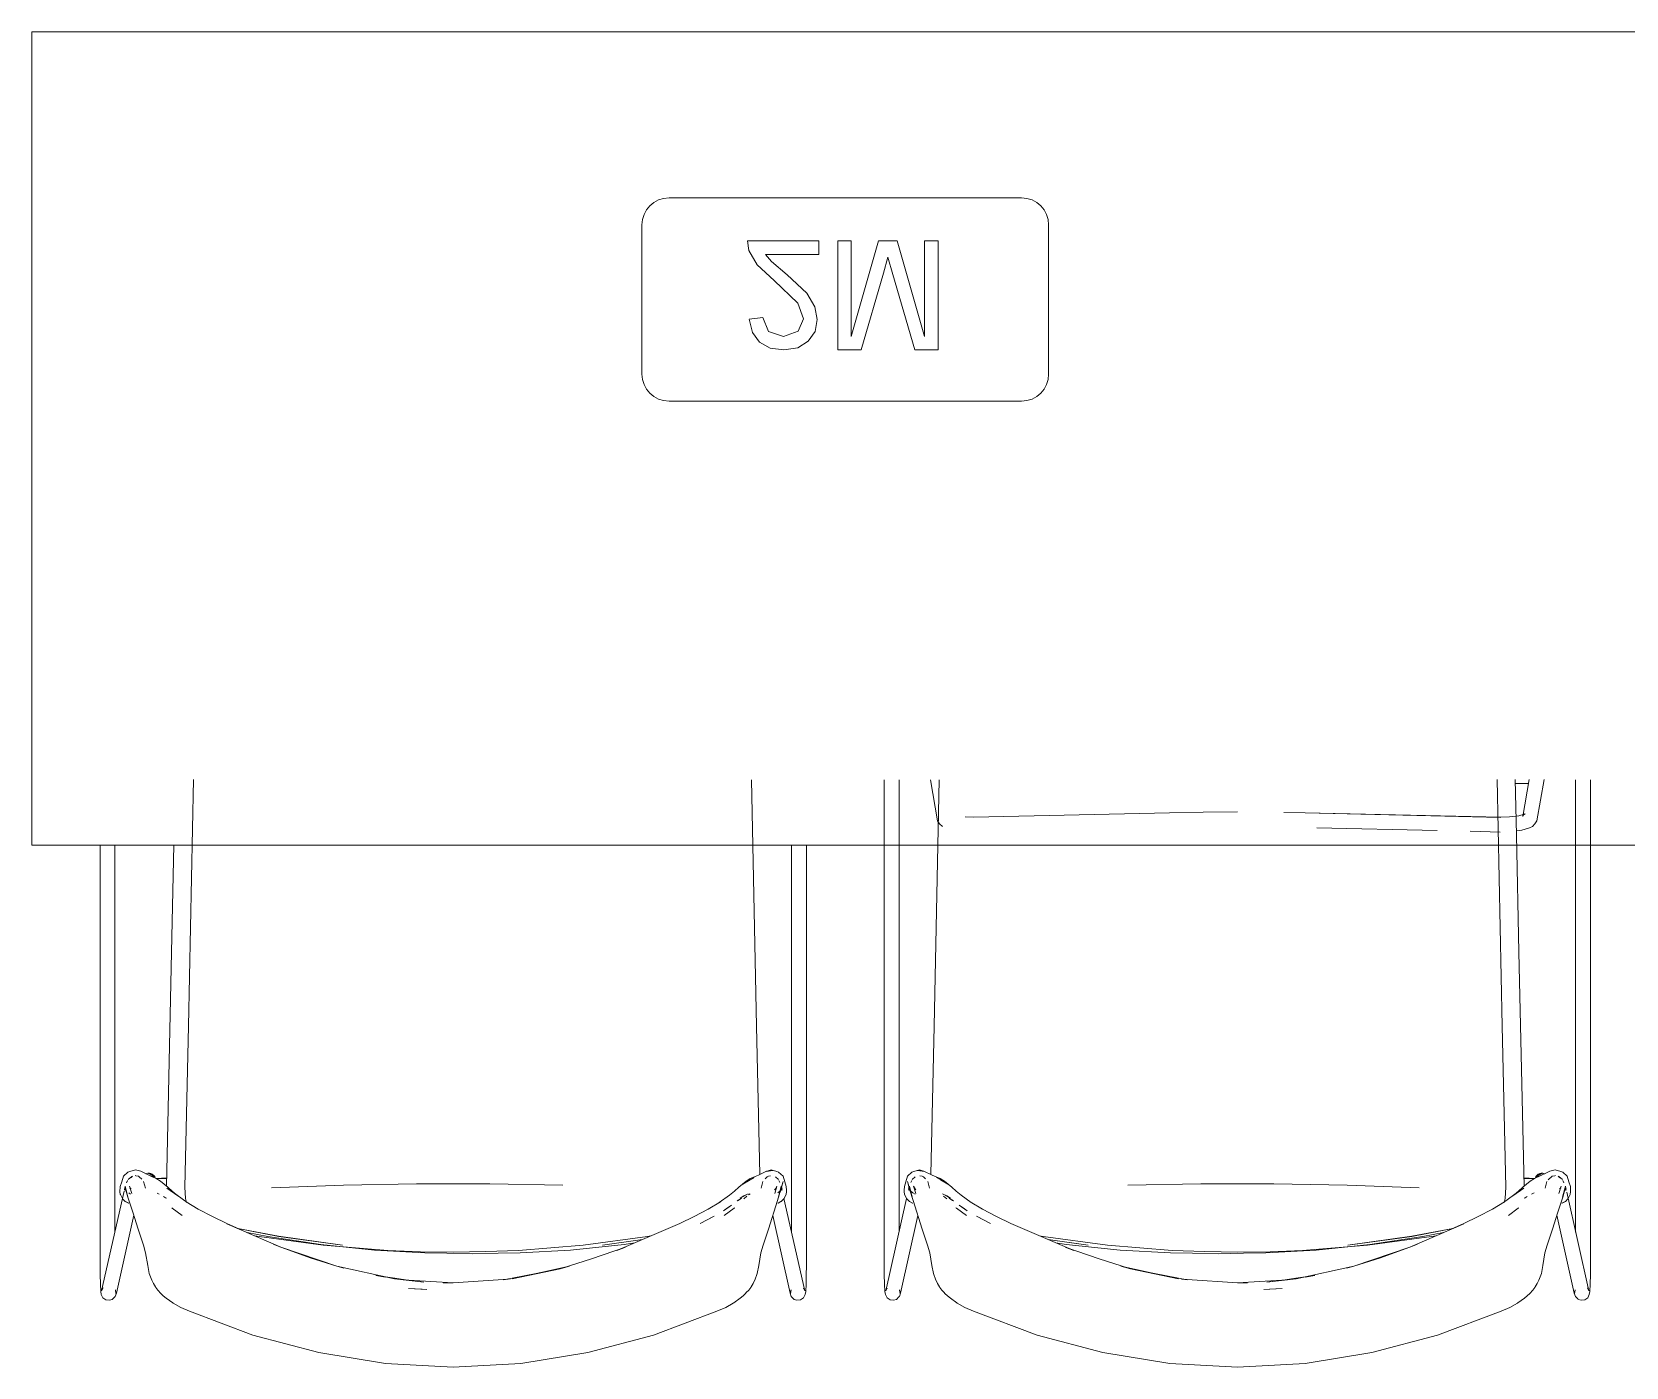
# Model space of a CAD drawing. Header units: millimetres. Extents: x 155927 to 326028, y -36033 to 97293.
# Drawn here: x 210802 to 211978, y 18546 to 19531 of the extents above; entities that cross this region are included whole.
import ezdxf

# ---------------------------------------------------------------- set-up
doc = ezdxf.new("R2010")
doc.units = ezdxf.units.MM
doc.header["$MEASUREMENT"] = 0
doc.layers.add('G-IMPT', color=8, linetype='CONTINUOUS', lineweight=9)
doc.layers.add('I-FURN', color=8, linetype='CONTINUOUS', lineweight=9)

msp = doc.modelspace()

# ---------------------------------------------------------------- linework, layer by layer
at = {"layer": 'G-IMPT'}
for p, q in [((210921.3, 18979.6), (210917.6, 18797.6)), ((211336.5, 18797.6), (211332.9, 18979.4)), ((211430.8, 18979.4), (211430.8, 18620.7)), ((211441.7, 18646.4), (211441.7, 18979.4)), ((211464.9, 18979.4), (211470.1, 18949.1)), ((211467.5, 18797.6), (211471.2, 18979.4)), ((211882.8, 18979.6), (211886.4, 18797.6)), ((211896.2, 18979.6), (211897.1, 18938.8)), ((211901.8, 18952.3), (211906.5, 18979.6)), ((211912.2, 18949.1), (211917.6, 18979.6)), ((211940.7, 18979.3), (211940.7, 18645.8)), ((211951.6, 18979.3), (211951.6, 18620.7)), ((211906, 18976.7), (211895.9, 18976.7)), ((211496.9, 18951.8), (211641.2, 18955.1)), ((211641.2, 18955.1), (211666.1, 18955.5)), ((211666.1, 18955.5), (211691.2, 18955.7)), ((211741.2, 18955.1), (211725.4, 18955.4)), ((211885.5, 18951.8), (211741.3, 18955)), ((211885.2, 18951.7), (211741.3, 18955)), ((211471.6, 18947), (211470.1, 18949.1)), ((211473.6, 18945), (211471.6, 18947)), ((211496.9, 18951.8), (211490.5, 18952)), ((211838.6, 18942), (211749.7, 18944)), ((211885.5, 18951.8), (211891.9, 18952)), ((211891.9, 18952), (211898.8, 18952.9)), ((211898.8, 18952.9), (211903.4, 18954.4)), ((211901.1, 18942.2), (211906.7, 18944)), ((211903.4, 18954.4), (211901.4, 18953)), ((211902.7, 18954.3), (211901.4, 18953)), ((211901.8, 18952.3), (211902.7, 18954.3)), ((211906.7, 18944), (211908.8, 18945)), ((211910.7, 18947), (211908.8, 18945)), ((211912.2, 18949.1), (211910.7, 18947)), ((210852.5, 18931.2), (210852.5, 18620.7)), ((210863.3, 18931.2), (210863.3, 18645.8)), ((210906.8, 18931.2), (210905.1, 18852.2)), ((211362.4, 18645.8), (211362.4, 18931.2)), ((211373.3, 18931.2), (211373.3, 18620.7)), ((211885.1, 18940.9), (211863, 18941.5)), ((211897, 18941.7), (211901.1, 18942.2)), ((211897.1, 18938.8), (211898.9, 18852.2)), ((210901.3, 18679.3), (210905.1, 18852.2)), ((211902.8, 18679.3), (211898.9, 18852.2)), ((210915, 18678.8), (210917.6, 18797.6)), ((211339, 18688.2), (211336.5, 18797.6)), ((211465, 18688.2), (211467.5, 18797.6)), ((211889.1, 18678.8), (211886.4, 18797.6)), ((210869.6, 18686.9), (210868.3, 18682.7)), ((210869.6, 18686.9), (210872.9, 18690)), ((210872.9, 18690), (210874.2, 18690.5)), ((210875.7, 18686.7), (210873, 18684.5)), ((210874.2, 18690.5), (210878.4, 18691.7)), ((210874.6, 18685.7), (210876.2, 18686.9)), ((210874.6, 18685.7), (210875.2, 18686.1)), ((210876.2, 18686.9), (210875.2, 18686.1)), ((210878.2, 18687.4), (210878.8, 18687.3)), ((210882.5, 18690.8), (210878.4, 18691.7)), ((210880.7, 18686.9), (210878.8, 18687.3)), ((210881.3, 18686.6), (210880.7, 18686.9)), ((210881.3, 18686.6), (210883.1, 18684.9)), ((210882.5, 18690.8), (210890.9, 18686.4)), ((210893.8, 18685.2), (210888.9, 18687.4)), ((210888.9, 18687.4), (210890.9, 18686.4)), ((210901.5, 18685.7), (210893.4, 18685.4)), ((210893.8, 18685.2), (210896.9, 18683.3)), ((210894.1, 18685), (210900.4, 18685.3)), ((210894.1, 18685), (210901.5, 18685.3)), ((211326.5, 18681.2), (211334.8, 18686)), ((211331.9, 18685.2), (211328.9, 18683.3)), ((211330.1, 18683.5), (211334.8, 18686)), ((211331.9, 18685.2), (211338, 18687.7)), ((211344, 18690.7), (211338, 18687.7)), ((211344.4, 18686.6), (211342.8, 18685.1)), ((211347.3, 18691.7), (211343.6, 18690.4)), ((211348.7, 18691.2), (211343.6, 18690.4)), ((211348.7, 18691.2), (211344, 18690.7)), ((211344.4, 18686.6), (211345.4, 18687.1)), ((211346.9, 18687.3), (211345.4, 18687.1)), ((211347.3, 18691.7), (211351.5, 18690.5)), ((211350.5, 18686.5), (211352.8, 18684.5)), ((211351.5, 18690.5), (211352.8, 18690)), ((211352.8, 18690), (211356.1, 18686.9)), ((211357.4, 18682.7), (211356.1, 18686.9)), ((211446.6, 18682.7), (211448, 18686.9)), ((211451.2, 18690), (211448, 18686.9)), ((211452.5, 18690.5), (211451.2, 18690)), ((211453.6, 18686.5), (211451.3, 18684.5)), ((211456.8, 18691.7), (211452.5, 18690.5)), ((211455.4, 18691.2), (211460.4, 18690.4)), ((211455.4, 18691.2), (211460, 18690.7)), ((211456.8, 18691.7), (211460.4, 18690.4)), ((211457.1, 18687.3), (211458.7, 18687.1)), ((211459.6, 18686.6), (211458.7, 18687.1)), ((211459.6, 18686.6), (211461.3, 18685.1)), ((211460, 18690.7), (211466, 18687.7)), ((211472.1, 18685.2), (211466, 18687.7)), ((211473.9, 18683.5), (211469.3, 18686)), ((211471.9, 18684.5), (211469.3, 18686)), ((211472.1, 18685.2), (211475.2, 18683.3)), ((211902.6, 18685.7), (211910.7, 18685.4)), ((211909.9, 18685), (211902.6, 18685.3)), ((211909.9, 18685), (211903.7, 18685.3)), ((211910.3, 18685.2), (211907.2, 18683.3)), ((211910.3, 18685.2), (211915.1, 18687.4)), ((211921.6, 18690.8), (211913.1, 18686.4)), ((211915.1, 18687.4), (211913.1, 18686.4)), ((211920.5, 18684.3), (211920.9, 18684.9)), ((211922.8, 18686.6), (211920.9, 18684.9)), ((211921.6, 18690.8), (211925.6, 18691.7)), ((211922.8, 18686.6), (211923.3, 18686.9)), ((211923.3, 18686.9), (211925.3, 18687.3)), ((211925.9, 18687.4), (211925.3, 18687.3)), ((211929.8, 18690.5), (211925.6, 18691.7)), ((211929.4, 18685.7), (211927.8, 18686.9)), ((211927.8, 18686.9), (211928.9, 18686.1)), ((211928.4, 18686.7), (211931, 18684.5)), ((211929.4, 18685.7), (211928.9, 18686.1)), ((211931.2, 18690), (211929.8, 18690.5)), ((211934.4, 18686.9), (211931.2, 18690)), ((211934.4, 18686.9), (211935.8, 18682.7)), ((210870.1, 18675.9), (210853.5, 18602.3)), ((210867.3, 18679.4), (210867, 18675.4)), ((210867.3, 18673.7), (210867, 18675.4)), ((210867.3, 18679.4), (210868.3, 18682.7)), ((210867.3, 18673.7), (210867.4, 18673.4)), ((210867.4, 18673.4), (210868.8, 18670.5)), ((210870.7, 18678.7), (210870.3, 18676.7)), ((210871.8, 18675.1), (210870.3, 18678.3)), ((210871.6, 18676.2), (210870.3, 18678.3)), ((210872.7, 18672.2), (210870.9, 18679.7)), ((210870.9, 18679.7), (210872.9, 18671.6)), ((210871.8, 18675.1), (210871.1, 18677.4)), ((210871.1, 18677.4), (210872.9, 18671.6)), ((210871.6, 18676.2), (210872, 18675.9)), ((210871.9, 18682.2), (210872.7, 18683.9)), ((210872.3, 18682.7), (210872.7, 18683.9)), ((210874.9, 18673.8), (210873.5, 18674.6)), ((210874.1, 18679.7), (210875.1, 18677.6)), ((210874.1, 18679.7), (210875.7, 18674.1)), ((210875.4, 18677.3), (210874.3, 18678.4)), ((210874.3, 18678.4), (210875.1, 18677.6)), ((210875.4, 18677.3), (210874.6, 18677.9)), ((210884.5, 18683), (210885.8, 18678.2)), ((210895.9, 18673.8), (210894.5, 18674.4)), ((210896.9, 18683.3), (210902.3, 18679)), ((210901.5, 18678.1), (210909.2, 18673)), ((210901.5, 18678.1), (210909.7, 18672.5)), ((210905.5, 18676), (210902.3, 18679)), ((210905.5, 18676), (210909.7, 18672.5)), ((210909.2, 18673), (210916.6, 18667.6)), ((210915.4, 18670.4), (210915, 18678.8)), ((210978.7, 18678.3), (211031.9, 18680.4)), ((211085.8, 18681.4), (211031.9, 18680.4)), ((211085.8, 18681.4), (211139.9, 18681.4)), ((211193.8, 18680.4), (211139.9, 18681.4)), ((211316.5, 18673), (211309.1, 18667.6)), ((211316.5, 18673), (211320.2, 18676)), ((211323.4, 18679), (211320.2, 18676)), ((211328.9, 18683.3), (211323.4, 18679)), ((211330.1, 18683.5), (211326.5, 18681.2)), ((211330.4, 18674), (211326.6, 18672.1)), ((211327.2, 18672.4), (211330.4, 18674)), ((211330.7, 18673.2), (211331.9, 18673.9)), ((211341.2, 18683.1), (211339.9, 18678.2)), ((211351.4, 18678.4), (211349.9, 18676.9)), ((211349.9, 18676.9), (211351, 18677.8)), ((211351.6, 18679.6), (211350.1, 18674.1)), ((211351.6, 18679.6), (211350.4, 18677.2)), ((211351.4, 18678.4), (211350.4, 18677.2)), ((211354.6, 18677.4), (211352.1, 18669.1)), ((211354.1, 18676.2), (211352.3, 18674.6)), ((211354.8, 18679.7), (211352.7, 18671.6)), ((211352.7, 18671.6), (211353.1, 18672.8)), ((211353.5, 18682.7), (211353, 18683.9)), ((211353, 18683.9), (211353.8, 18682.3)), ((211354.8, 18679.7), (211353.1, 18672.8)), ((211356.2, 18683), (211353.9, 18675.1)), ((211355.4, 18678.3), (211353.9, 18675.1)), ((211355.4, 18678.3), (211354.1, 18676.2)), ((211356.2, 18683), (211354.6, 18677.4)), ((211355.4, 18676.7), (211355, 18678.6)), ((211358.4, 18673.7), (211356.7, 18670.3)), ((211356.7, 18670.3), (211358.3, 18673.4)), ((211358.4, 18673.7), (211356.9, 18670.5)), ((211357.4, 18682.7), (211358.4, 18679.4)), ((211358.4, 18673.7), (211358.3, 18673.4)), ((211358.4, 18679.4), (211358.6, 18676.7)), ((211358.4, 18673.7), (211358.7, 18675.4)), ((211358.6, 18676.7), (211358.7, 18675.4)), ((211445.5, 18676.7), (211445.4, 18675.4)), ((211445.7, 18673.7), (211445.4, 18675.4)), ((211445.6, 18679.4), (211445.5, 18676.7)), ((211446.6, 18682.7), (211445.6, 18679.4)), ((211445.7, 18673.7), (211447.4, 18670.3)), ((211445.7, 18673.7), (211445.7, 18673.4)), ((211445.7, 18673.7), (211447.2, 18670.5)), ((211447.4, 18670.3), (211445.7, 18673.4)), ((211447.8, 18683), (211449.4, 18677.4)), ((211447.8, 18683), (211450.2, 18675.1)), ((211448.6, 18676.7), (211449.1, 18678.6)), ((211448.7, 18678.3), (211450, 18676.2)), ((211448.7, 18678.3), (211450.2, 18675.1)), ((211449.3, 18679.7), (211451.3, 18671.6)), ((211449.3, 18679.7), (211451, 18672.8)), ((211449.4, 18677.4), (211452, 18669.1)), ((211450, 18676.2), (211451.8, 18674.6)), ((211451, 18683.9), (211450.3, 18682.3)), ((211450.6, 18682.7), (211451, 18683.9)), ((211451.3, 18671.6), (211451, 18672.8)), ((211453.6, 18673.6), (211451.8, 18674.6)), ((211452.4, 18679.6), (211453.7, 18677.2)), ((211452.4, 18679.6), (211454, 18674.1)), ((211452.7, 18678.4), (211453.7, 18677.2)), ((211452.7, 18678.4), (211454.1, 18676.9)), ((211454.1, 18676.9), (211453, 18677.8)), ((211462.8, 18683.1), (211464.2, 18678.2)), ((211477.6, 18681.2), (211472.2, 18684.3)), ((211476.8, 18672.4), (211473.7, 18674)), ((211473.7, 18674), (211477.4, 18672.1)), ((211473.9, 18683.5), (211477.6, 18681.2)), ((211475.2, 18683.3), (211480.6, 18679)), ((211480.6, 18679), (211483.8, 18676)), ((211487.6, 18673), (211483.8, 18676)), ((211487.6, 18673), (211494.9, 18667.6)), ((211610.3, 18680.4), (211664.2, 18681.4)), ((211718.2, 18681.4), (211664.2, 18681.4)), ((211718.2, 18681.4), (211772.1, 18680.4)), ((211825.4, 18678.3), (211772.1, 18680.4)), ((211894.8, 18673), (211887.5, 18667.6)), ((211888.7, 18670.4), (211889.1, 18678.8)), ((211902.6, 18678.1), (211894.3, 18672.5)), ((211898.6, 18676), (211894.3, 18672.5)), ((211902.6, 18678.1), (211894.8, 18673)), ((211898.6, 18676), (211901.8, 18679)), ((211907.2, 18683.3), (211901.8, 18679)), ((211908.1, 18673.8), (211910.1, 18674.6)), ((211919.5, 18683), (211918.2, 18678.2)), ((211930, 18679.7), (211928.4, 18674.1)), ((211928.7, 18677.3), (211929.7, 18678.4)), ((211928.7, 18677.3), (211929.4, 18677.9)), ((211930, 18679.7), (211929, 18677.6)), ((211929.7, 18678.4), (211929, 18677.6)), ((211933.1, 18679.7), (211931.1, 18671.6)), ((211933, 18677.4), (211931.1, 18671.6)), ((211931.8, 18682.7), (211931.3, 18683.9)), ((211932.1, 18682.2), (211931.3, 18683.9)), ((211931.4, 18672.2), (211933.1, 18679.7)), ((211932.2, 18675.1), (211933.7, 18678.3)), ((211932.2, 18675.1), (211933, 18677.4)), ((211932.4, 18676.2), (211933.7, 18678.3)), ((211933.3, 18678.7), (211933.8, 18676.7)), ((211934.1, 18675.3), (211950.5, 18602.3)), ((211936.6, 18673.4), (211935.2, 18670.5)), ((211936.8, 18679.4), (211935.8, 18682.7)), ((211936.7, 18673.7), (211936.6, 18673.4)), ((211936.7, 18673.7), (211937, 18675.4)), ((211936.8, 18679.4), (211937, 18675.4)), ((210869, 18670.3), (210868.8, 18670.5)), ((210869, 18670.3), (210870.9, 18668.4)), ((210873.4, 18667.2), (210870.9, 18668.4)), ((210871.1, 18668.3), (210870.9, 18668.4)), ((210873.5, 18667.2), (210870.9, 18668.4)), ((210871.1, 18668.3), (210873.5, 18667.2)), ((210872.7, 18672.2), (210876.5, 18660.5)), ((210873.4, 18667.2), (210873.5, 18667.2)), ((210899.1, 18672.1), (210900.7, 18671)), ((210901.3, 18670.7), (210900.7, 18671)), ((210905.2, 18663.7), (210905.6, 18663.3)), ((210905.6, 18663.3), (210913, 18658)), ((210916.1, 18667.5), (210915.4, 18670.4)), ((210924.8, 18662.7), (210915.8, 18668.1)), ((210916.6, 18667.6), (210915.8, 18668.1)), ((210935.2, 18657.2), (210924.8, 18662.7)), ((211290.5, 18657.2), (211300.9, 18662.7)), ((211309.9, 18668.1), (211300.9, 18662.7)), ((211309.9, 18668.1), (211309.1, 18667.6)), ((211318.1, 18665.5), (211312.1, 18661.5)), ((211312.1, 18661.5), (211314.1, 18662.8)), ((211312.8, 18658), (211320.1, 18663.3)), ((211318.1, 18665.5), (211314.1, 18662.8)), ((211320.6, 18663.7), (211320.1, 18663.3)), ((211325.4, 18670.8), (211322.3, 18668.7)), ((211322.9, 18669.1), (211322.3, 18668.7)), ((211322.9, 18669.1), (211325.4, 18670.8)), ((211327.2, 18672.4), (211324.5, 18670.7)), ((211325, 18671), (211324.5, 18670.7)), ((211327.2, 18672.4), (211325, 18671)), ((211327.2, 18672.4), (211326.6, 18672.1)), ((211329.5, 18672.3), (211327.1, 18670.2)), ((211345.3, 18648), (211352.1, 18669.1)), ((211352.4, 18667.2), (211352.3, 18667.2)), ((211352.4, 18667.2), (211354.6, 18668.3)), ((211354.6, 18668.3), (211354.8, 18668.4)), ((211356.9, 18670.5), (211354.8, 18668.4)), ((211355.1, 18668.7), (211356.9, 18670.5)), ((211355.1, 18668.7), (211356.7, 18670.3)), ((211356.7, 18670.3), (211356.9, 18670.5)), ((211372.2, 18602.3), (211356.8, 18670.5)), ((211431.9, 18602.3), (211447.2, 18670.5)), ((211449, 18668.7), (211447.2, 18670.5)), ((211447.4, 18670.3), (211447.2, 18670.5)), ((211447.2, 18670.5), (211449.3, 18668.4)), ((211449, 18668.7), (211447.4, 18670.3)), ((211449.5, 18668.3), (211449.3, 18668.4)), ((211451.7, 18667.2), (211449.5, 18668.3)), ((211451.7, 18667.2), (211451.8, 18667.2)), ((211458.7, 18648), (211452, 18669.1)), ((211474.5, 18672.3), (211476.9, 18670.2)), ((211476.8, 18672.4), (211477.4, 18672.1)), ((211476.8, 18672.4), (211479, 18671)), ((211476.8, 18672.4), (211479.6, 18670.7)), ((211481.2, 18669.1), (211478.7, 18670.8)), ((211478.7, 18670.8), (211481.8, 18668.7)), ((211479, 18671), (211479.6, 18670.7)), ((211481.2, 18669.1), (211481.8, 18668.7)), ((211483.5, 18663.7), (211484, 18663.3)), ((211491.3, 18658), (211484, 18663.3)), ((211486, 18665.5), (211491.9, 18661.5)), ((211486, 18665.5), (211490, 18662.8)), ((211491.9, 18661.5), (211490, 18662.8)), ((211494.2, 18668.1), (211494.9, 18667.6)), ((211494.2, 18668.1), (211503.1, 18662.7)), ((211513.6, 18657.2), (211503.1, 18662.7)), ((211868.8, 18657.2), (211879.3, 18662.7)), ((211879.3, 18662.7), (211888.2, 18668.1)), ((211887.5, 18667.6), (211888.2, 18668.1)), ((211888, 18667.5), (211888.7, 18670.4)), ((211898.4, 18663.3), (211891.1, 18658)), ((211898.9, 18663.7), (211898.4, 18663.3)), ((211902.8, 18670.7), (211903.4, 18671)), ((211905, 18672.1), (211903.4, 18671)), ((211931.4, 18672.2), (211927.5, 18660.5)), ((211930.6, 18667.2), (211933.1, 18668.4)), ((211932.9, 18668.3), (211930.6, 18667.2)), ((211930.7, 18667.2), (211930.6, 18667.2)), ((211930.7, 18667.2), (211933.1, 18668.4)), ((211932.9, 18668.3), (211933.1, 18668.4)), ((211935, 18670.3), (211933.1, 18668.4)), ((211935, 18670.3), (211935.2, 18670.5)), ((210864.4, 18600.7), (210877.2, 18658.3)), ((210876.5, 18660.5), (210880.4, 18648)), ((210935.2, 18657.2), (210945.8, 18652)), ((210955.2, 18647.8), (210945.8, 18652)), ((210955.2, 18647.8), (210945.8, 18651.9)), ((210985.8, 18634.7), (210945.8, 18651.9)), ((211279.9, 18652), (211233.5, 18632.1)), ((211279.9, 18652), (211290.5, 18657.2)), ((211305.3, 18657.5), (211294.9, 18652)), ((211294.9, 18652), (211304.3, 18657)), ((211305.3, 18657.5), (211304.3, 18657)), ((211348.5, 18658.1), (211361.3, 18600.7)), ((211455.6, 18658.1), (211442.7, 18600.7)), ((211498.8, 18657.5), (211509.2, 18652)), ((211498.8, 18657.5), (211499.7, 18657)), ((211509.2, 18652), (211499.7, 18657)), ((211524.2, 18652), (211513.6, 18657.2)), ((211524.2, 18652), (211570.6, 18632.1)), ((211818.3, 18634.7), (211858.3, 18651.9)), ((211848.9, 18647.8), (211858.2, 18652)), ((211848.9, 18647.8), (211858.3, 18651.9)), ((211868.8, 18657.2), (211858.2, 18652)), ((211927.5, 18660.5), (211923.6, 18648)), ((211939.7, 18600.7), (211926.8, 18658.3)), ((210880.4, 18648), (210884.3, 18636)), ((210984.2, 18642.6), (210953.9, 18648.4)), ((210953.9, 18648.4), (210984, 18642.7)), ((210976, 18642.5), (210960.8, 18645.4)), ((210969.6, 18642.4), (210966.4, 18643)), ((211016.9, 18636), (210969.6, 18642.4)), ((210976, 18642.5), (211015.1, 18636.6)), ((211031.3, 18636.2), (210984, 18642.7)), ((210984.2, 18642.6), (211031.3, 18636.2)), ((211208.8, 18636), (211256.1, 18642.4)), ((211252.5, 18640.3), (211222.9, 18636.2)), ((211252.5, 18640.3), (211222.9, 18636.2)), ((211246.7, 18637.8), (211239, 18636.6)), ((211256.1, 18642.4), (211258.7, 18642.9)), ((211341.5, 18636), (211345.3, 18648)), ((211462.6, 18636), (211458.7, 18648)), ((211548, 18642.4), (211545.3, 18642.9)), ((211595.3, 18636), (211548, 18642.4)), ((211551.5, 18640.3), (211581.2, 18636.2)), ((211551.6, 18640.3), (211581.2, 18636.2)), ((211557.4, 18637.8), (211565, 18636.6)), ((211772.7, 18636.2), (211820, 18642.7)), ((211819.9, 18642.6), (211772.7, 18636.2)), ((211787.1, 18636), (211834.4, 18642.4)), ((211828.1, 18642.5), (211788.9, 18636.6)), ((211819.9, 18642.6), (211850.1, 18648.4)), ((211850.1, 18648.4), (211820, 18642.7)), ((211828.1, 18642.5), (211843.2, 18645.4)), ((211834.4, 18642.4), (211837.6, 18643)), ((211923.6, 18648), (211919.8, 18636)), ((210885.9, 18630.4), (210884.3, 18636)), ((210887.6, 18621.2), (210885.9, 18630.4)), ((210980, 18636.9), (210985.8, 18634.7)), ((210980, 18636.9), (210985.8, 18634.7)), ((210985.8, 18634.7), (211027, 18620.6)), ((210985.8, 18634.7), (211007.3, 18626.7)), ((210985.8, 18634.7), (211007.3, 18626.7)), ((211027, 18620.6), (211007.3, 18626.7)), ((211007.3, 18626.7), (211027, 18620.7)), ((211015.1, 18636.6), (211054.9, 18632.5)), ((211064.7, 18632.2), (211016.9, 18636)), ((211054.9, 18632.5), (211091.9, 18630.4)), ((211064.7, 18632.2), (211088.8, 18631.2)), ((211088.8, 18631.2), (211112.9, 18630.9)), ((211091.9, 18630.4), (211108.2, 18630.1)), ((211108.2, 18630.1), (211127.1, 18629.7)), ((211112.9, 18630.9), (211136.9, 18631.3)), ((211145.9, 18630.1), (211127.1, 18629.7)), ((211161, 18632.2), (211136.9, 18631.3)), ((211145.9, 18630.1), (211162.2, 18630.4)), ((211208.8, 18636), (211161, 18632.2)), ((211199.3, 18632.5), (211162.2, 18630.4)), ((211214.9, 18626.1), (211198.7, 18620.9)), ((211199.3, 18632.5), (211239, 18636.6)), ((211214.9, 18626.1), (211239.9, 18634.7)), ((211239.9, 18634.7), (211233.5, 18632.1)), ((211339.8, 18630.4), (211338.2, 18621.2)), ((211339.8, 18630.4), (211341.5, 18636)), ((211464.3, 18630.4), (211462.6, 18636)), ((211464.3, 18630.4), (211465.9, 18621.2)), ((211589.2, 18626.1), (211564.1, 18634.7)), ((211564.1, 18634.7), (211570.6, 18632.1)), ((211604.8, 18632.5), (211565, 18636.6)), ((211589.2, 18626.1), (211605.4, 18620.9)), ((211595.3, 18636), (211643.1, 18632.2)), ((211604.8, 18632.5), (211641.8, 18630.4)), ((211658.1, 18630.1), (211641.8, 18630.4)), ((211643.1, 18632.2), (211667.1, 18631.3)), ((211658.1, 18630.1), (211677, 18629.7)), ((211691.2, 18630.9), (211667.1, 18631.3)), ((211695.8, 18630.1), (211677, 18629.7)), ((211715.3, 18631.2), (211691.2, 18630.9)), ((211712.1, 18630.4), (211695.8, 18630.1)), ((211749.2, 18632.5), (211712.1, 18630.4)), ((211739.3, 18632.2), (211715.3, 18631.2)), ((211739.3, 18632.2), (211787.1, 18636)), ((211788.9, 18636.6), (211749.2, 18632.5)), ((211818.3, 18634.7), (211777.1, 18620.6)), ((211777.1, 18620.6), (211796.8, 18626.7)), ((211796.8, 18626.7), (211777.1, 18620.7)), ((211818.3, 18634.7), (211796.8, 18626.7)), ((211818.3, 18634.7), (211796.8, 18626.7)), ((211824, 18636.9), (211818.3, 18634.7)), ((211824, 18636.9), (211818.3, 18634.7)), ((211916.5, 18621.2), (211918.1, 18630.4)), ((211918.1, 18630.4), (211919.8, 18636)), ((210852.5, 18614.5), (210852.5, 18620.7)), ((210852.5, 18614.5), (210852.7, 18607.3)), ((210887.6, 18621.2), (210888.7, 18615.1)), ((210890.5, 18610.2), (210888.7, 18615.1)), ((211032.2, 18619.2), (211027, 18620.7)), ((211069.5, 18611.3), (211027, 18620.6)), ((211027, 18620.6), (211032.2, 18619.2)), ((211055.7, 18613.8), (211062.8, 18612.5)), ((211055.7, 18613.8), (211069.8, 18611.7)), ((211198.7, 18620.6), (211156.2, 18611.3)), ((211156.2, 18611.7), (211191.7, 18618.7)), ((211191.7, 18618.7), (211156.2, 18611.3)), ((211191.7, 18618.7), (211198.7, 18620.9)), ((211198.7, 18620.6), (211191.7, 18618.7)), ((211337, 18615.1), (211335.2, 18610.2)), ((211338.2, 18621.2), (211337, 18615.1)), ((211373.1, 18607.3), (211373.2, 18614.5)), ((211373.3, 18620.7), (211373.2, 18614.5)), ((211430.8, 18620.7), (211430.8, 18614.5)), ((211431, 18607.3), (211430.8, 18614.5)), ((211465.9, 18621.2), (211467, 18615.1)), ((211467, 18615.1), (211468.8, 18610.2)), ((211605.3, 18620.6), (211612.4, 18618.7)), ((211605.3, 18620.6), (211647.8, 18611.3)), ((211612.4, 18618.7), (211605.4, 18620.9)), ((211647.9, 18611.7), (211612.4, 18618.7)), ((211612.4, 18618.7), (211647.8, 18611.3)), ((211748.4, 18613.8), (211734.3, 18611.7)), ((211734.6, 18611.3), (211777.1, 18620.6)), ((211748.4, 18613.8), (211741.2, 18612.5)), ((211771.9, 18619.2), (211777.1, 18620.7)), ((211777.1, 18620.6), (211771.9, 18619.2)), ((211913.6, 18610.2), (211915.4, 18615.1)), ((211916.5, 18621.2), (211915.4, 18615.1)), ((211951.6, 18614.5), (211951.4, 18607.3)), ((211951.6, 18614.5), (211951.6, 18620.7)), ((210852.7, 18607.3), (210852.9, 18602)), ((210852.9, 18602), (210853.3, 18599.6)), ((210853.5, 18602.3), (210854.6, 18604.5)), ((210854.4, 18604.2), (210854.6, 18604.5)), ((210863.7, 18603.1), (210864.1, 18600.5)), ((210863.8, 18602.8), (210864.1, 18600.5)), ((210890.5, 18610.2), (210891.7, 18607.9)), ((210893.2, 18605.4), (210891.7, 18607.9)), ((210893.4, 18604.9), (210893.2, 18605.4)), ((210893.4, 18604.9), (210895, 18603)), ((210895, 18603), (210897.2, 18600.5)), ((211069.5, 18611.3), (211091.1, 18608.9)), ((211069.5, 18611.3), (211080.8, 18610)), ((211069.8, 18611.7), (211080.8, 18610)), ((211112.9, 18608.3), (211075.9, 18610.6)), ((211075.9, 18610.6), (211080.8, 18610)), ((211090, 18603.6), (211079.8, 18604.1)), ((211079.8, 18604.1), (211093.4, 18603.4)), ((211091.1, 18608.9), (211080.8, 18610)), ((211112.9, 18608.3), (211105.4, 18608.4)), ((211112.9, 18608.3), (211105.4, 18608.4)), ((211149.8, 18610.8), (211112.9, 18608.3)), ((211149.8, 18610.6), (211156.2, 18611.7)), ((211149.8, 18610.8), (211155.2, 18611.2)), ((211149.8, 18610.6), (211153.3, 18611)), ((211330.8, 18603), (211329, 18601.1)), ((211332.3, 18604.9), (211330.8, 18603)), ((211332.3, 18604.9), (211335.2, 18610.2)), ((211334.7, 18609.2), (211332.3, 18604.9)), ((211332.3, 18604.9), (211332.5, 18605.4)), ((211332.5, 18605.4), (211334.1, 18607.9)), ((211334.1, 18607.9), (211335.2, 18610.2)), ((211334.7, 18609.2), (211335.2, 18610.2)), ((211362, 18603.1), (211361.6, 18600.5)), ((211361.9, 18602.8), (211361.6, 18600.5)), ((211372.2, 18602.3), (211371.2, 18604.4)), ((211371.2, 18604.4), (211371.4, 18604.2)), ((211372.4, 18599.6), (211372.8, 18602)), ((211372.8, 18602), (211373.1, 18607.3)), ((211431.3, 18602), (211431, 18607.3)), ((211431.6, 18599.6), (211431.3, 18602)), ((211431.9, 18602.3), (211432.9, 18604.4)), ((211432.9, 18604.4), (211432.7, 18604.2)), ((211442, 18603.1), (211442.5, 18600.5)), ((211442.1, 18602.8), (211442.5, 18600.5)), ((211469.4, 18609.2), (211468.8, 18610.2)), ((211471.8, 18604.9), (211468.8, 18610.2)), ((211470, 18607.9), (211468.8, 18610.2)), ((211469.4, 18609.2), (211471.8, 18604.9)), ((211471.5, 18605.4), (211470, 18607.9)), ((211471.8, 18604.9), (211471.5, 18605.4)), ((211471.8, 18604.9), (211473.3, 18603)), ((211473.3, 18603), (211475, 18601.1)), ((211654.2, 18610.6), (211647.9, 18611.7)), ((211654.2, 18610.8), (211650.1, 18611.1)), ((211654.2, 18610.6), (211650.7, 18611)), ((211654.2, 18610.8), (211691.2, 18608.3)), ((211691.2, 18608.3), (211728.1, 18610.6)), ((211691.2, 18608.3), (211698.6, 18608.4)), ((211691.2, 18608.3), (211698.6, 18608.4)), ((211724.3, 18604.1), (211710.7, 18603.4)), ((211734.6, 18611.3), (211712.9, 18608.9)), ((211712.9, 18608.9), (211723.2, 18610)), ((211714.8, 18603.6), (211724.3, 18604.1)), ((211734.3, 18611.7), (211723.2, 18610)), ((211734.6, 18611.3), (211723.2, 18610)), ((211728.1, 18610.6), (211723.2, 18610)), ((211909.1, 18603), (211906.9, 18600.5)), ((211910.6, 18604.9), (211909.1, 18603)), ((211910.6, 18604.9), (211910.9, 18605.4)), ((211910.9, 18605.4), (211912.4, 18607.9)), ((211913.6, 18610.2), (211912.4, 18607.9)), ((211940.4, 18603.1), (211939.9, 18600.5)), ((211940.3, 18602.8), (211939.9, 18600.5)), ((211950.5, 18602.3), (211949.5, 18604.5)), ((211949.7, 18604.2), (211949.5, 18604.5)), ((211951.1, 18602), (211950.8, 18599.6)), ((211951.4, 18607.3), (211951.1, 18602)), ((210853.3, 18599.6), (210854.5, 18597.3)), ((210854.5, 18597.3), (210856.6, 18595.8)), ((210859.3, 18595.4), (210856.6, 18595.8)), ((210859.3, 18595.4), (210861.4, 18596.1)), ((210861.7, 18596.5), (210861.4, 18596.1)), ((210861.7, 18596.5), (210863.6, 18598.2)), ((210863.6, 18598.2), (210863.3, 18597.9)), ((210864.4, 18600.7), (210863.6, 18598.2)), ((210897.2, 18600.5), (210899, 18598.7)), ((210901.1, 18597), (210899, 18598.7)), ((210906, 18593.6), (210901.1, 18597)), ((210906, 18593.6), (210906.3, 18593.4)), ((210911.9, 18590.2), (210906.3, 18593.4)), ((210918.3, 18587.4), (210911.9, 18590.2)), ((211307.3, 18587.3), (211313.8, 18590.2)), ((211319.4, 18593.4), (211313.8, 18590.2)), ((211319.4, 18593.4), (211319.7, 18593.6)), ((211324.6, 18597), (211319.7, 18593.6)), ((211324.6, 18597), (211326.7, 18598.7)), ((211328.5, 18600.5), (211326.7, 18598.7)), ((211328.5, 18600.5), (211329, 18601.1)), ((211361.3, 18600.7), (211362.1, 18598.2)), ((211362.1, 18598.2), (211362.4, 18597.9)), ((211364.3, 18596.1), (211362.4, 18597.9)), ((211364.3, 18596.1), (211366.4, 18595.4)), ((211369.1, 18595.8), (211366.4, 18595.4)), ((211371.2, 18597.3), (211369.1, 18595.8)), ((211372.4, 18599.6), (211371.2, 18597.3)), ((211431.6, 18599.6), (211432.8, 18597.3)), ((211432.8, 18597.3), (211435, 18595.8)), ((211435, 18595.8), (211437.6, 18595.4)), ((211439.8, 18596.1), (211437.6, 18595.4)), ((211439.8, 18596.1), (211441.6, 18597.9)), ((211441.9, 18598.2), (211441.6, 18597.9)), ((211442.7, 18600.7), (211441.9, 18598.2)), ((211475.5, 18600.5), (211475, 18601.1)), ((211475.5, 18600.5), (211477.4, 18598.7)), ((211479.5, 18597), (211477.4, 18598.7)), ((211479.5, 18597), (211484.3, 18593.6)), ((211484.6, 18593.4), (211484.3, 18593.6)), ((211484.6, 18593.4), (211490.2, 18590.2)), ((211496.7, 18587.3), (211490.2, 18590.2)), ((211885.8, 18587.4), (211892.2, 18590.2)), ((211892.2, 18590.2), (211897.8, 18593.4)), ((211898.1, 18593.6), (211897.8, 18593.4)), ((211898.1, 18593.6), (211902.9, 18597)), ((211902.9, 18597), (211905, 18598.7)), ((211906.9, 18600.5), (211905, 18598.7)), ((211939.7, 18600.7), (211940.5, 18598.2)), ((211942.3, 18596.5), (211940.5, 18598.2)), ((211940.5, 18598.2), (211940.8, 18597.9)), ((211942.3, 18596.5), (211942.6, 18596.1)), ((211944.8, 18595.4), (211942.6, 18596.1)), ((211944.8, 18595.4), (211947.4, 18595.8)), ((211949.6, 18597.3), (211947.4, 18595.8)), ((211950.8, 18599.6), (211949.6, 18597.3)), ((210965.1, 18569.8), (210918.3, 18587.4)), ((211260.6, 18569.8), (211307.3, 18587.3)), ((211543.5, 18569.8), (211496.7, 18587.3)), ((211838.9, 18569.8), (211885.8, 18587.4)), ((211013.6, 18556.8), (210965.1, 18569.8)), ((211260.6, 18569.8), (211212.2, 18556.8)), ((211543.5, 18569.8), (211591.9, 18556.8)), ((211790.5, 18556.8), (211838.9, 18569.8)), ((211013.6, 18556.8), (211063, 18548.7)), ((211212.2, 18556.8), (211162.8, 18548.7)), ((211591.9, 18556.8), (211641.3, 18548.7)), ((211790.5, 18556.8), (211741.1, 18548.7)), ((211112.9, 18546.1), (211063, 18548.7)), ((211112.9, 18546.1), (211162.8, 18548.7)), ((211691.2, 18546.1), (211641.3, 18548.7)), ((211691.2, 18546.1), (211741.1, 18548.7))]:
    msp.add_line(p, q, dxfattribs=at)
at = {"layer": 'I-FURN'}
for p, q in [((212002.2, 19531.2), (210802.1, 19531.2)), ((210802.1, 19531.2), (210802.1, 18931.2)), ((211532, 19408.8), (211272, 19408.8)), ((211252, 19388.8), (211252, 19278.8)), ((211552, 19278.8), (211552, 19388.8)), ((211382.6, 19377), (211329.8, 19377)), ((211329.8, 19377), (211330.9, 19370)), ((211330.9, 19370), (211337, 19359.4)), ((211347.6, 19361.8), (211343.1, 19366.9)), ((211343.1, 19366.9), (211382.6, 19366.9)), ((211382.6, 19366.9), (211382.6, 19377)), ((211396.4, 19377), (211396.4, 19296.6)), ((211406.4, 19377), (211396.4, 19377)), ((211426.6, 19377), (211406.4, 19306.6)), ((211406.4, 19306.6), (211406.4, 19377)), ((211440.2, 19377), (211426.6, 19377)), ((211460.4, 19306.6), (211440.2, 19377)), ((211470.5, 19377), (211460.4, 19377)), ((211460.4, 19377), (211460.4, 19306.6)), ((211470.5, 19296.6), (211470.5, 19377)), ((211337, 19359.4), (211349.6, 19347.7)), ((211359.2, 19352.1), (211347.6, 19361.8)), ((211430.1, 19353.2), (211433.4, 19365.1)), ((211433.4, 19365.1), (211437, 19352.3)), ((211349.6, 19347.7), (211366.9, 19331)), ((211373.6, 19338.4), (211359.2, 19352.1)), ((211413.7, 19296.6), (211430.1, 19353.2)), ((211437, 19352.3), (211453.2, 19296.6)), ((211379.5, 19328.5), (211373.6, 19338.4)), ((211341.1, 19320.5), (211331.1, 19319.2)), ((211345.4, 19310.3), (211341.1, 19320.5)), ((211366.9, 19331), (211371.3, 19319.6)), ((211371.3, 19319.6), (211367.2, 19310.4)), ((211381.3, 19319), (211379.5, 19328.5)), ((211331.1, 19319.2), (211333.5, 19309.5)), ((211333.5, 19309.5), (211338.8, 19302.4)), ((211356.5, 19306.6), (211345.4, 19310.3)), ((211367.2, 19310.4), (211356.5, 19306.6)), ((211374.7, 19303), (211379.7, 19310.2)), ((211379.7, 19310.2), (211381.3, 19319)), ((211338.8, 19302.4), (211346.6, 19298)), ((211346.6, 19298), (211356.7, 19296.6)), ((211356.7, 19296.6), (211366.9, 19298.2)), ((211366.9, 19298.2), (211374.7, 19303)), ((211396.4, 19296.6), (211413.7, 19296.6)), ((211453.2, 19296.6), (211470.5, 19296.6)), ((211272, 19258.8), (211532, 19258.8)), ((210802.1, 18931.2), (212002.2, 18931.2)), ((210886, 18688.7), (210887.6, 18689.2)), ((210887.6, 18689.2), (210888.8, 18689.2)), ((210892.7, 18686.7), (210887.6, 18689.2)), ((210887.6, 18689.2), (210891.9, 18687.6)), ((210887.6, 18689.2), (210889.9, 18688.9)), ((210887.6, 18689.2), (210890.9, 18688.4)), ((210888.8, 18689.2), (210889.9, 18688.9)), ((210892.7, 18686.7), (210888.9, 18687.4)), ((210889.9, 18688.9), (210890.9, 18688.4)), ((210892.7, 18686.7), (210890.1, 18686.9)), ((210892.7, 18686.7), (210890.6, 18686.7)), ((210891.9, 18687.6), (210890.9, 18688.4)), ((210892.7, 18686.7), (210891, 18686.5)), ((210892.7, 18686.7), (210891.2, 18686.4)), ((210892.7, 18686.7), (210891.9, 18687.6)), ((210892.7, 18686.7), (210892.9, 18685.5)), ((211911.4, 18686.7), (211911.2, 18685.5)), ((211911.4, 18686.7), (211916.4, 18689.2)), ((211911.4, 18686.7), (211912.2, 18687.6)), ((211911.4, 18686.7), (211915.2, 18687.4)), ((211911.4, 18686.7), (211914, 18686.9)), ((211911.4, 18686.7), (211912.8, 18686.4)), ((211911.4, 18686.7), (211913.4, 18686.7)), ((211911.4, 18686.7), (211913.1, 18686.5)), ((211916.4, 18689.2), (211912.2, 18687.6)), ((211912.2, 18687.6), (211913.1, 18688.4)), ((211916.4, 18689.2), (211913.1, 18688.4)), ((211914.2, 18688.9), (211913.1, 18688.4)), ((211915.3, 18689.2), (211914.2, 18688.9)), ((211916.4, 18689.2), (211914.2, 18688.9)), ((211916.4, 18689.2), (211915.3, 18689.2)), ((211918, 18688.7), (211916.4, 18689.2))]:
    msp.add_line(p, q, dxfattribs=at)
for centre, start, end in [((211272, 19388.8), 90, 180), ((211532, 19388.8), 0, 90), ((211272, 19278.8), 180, 270), ((211532, 19278.8), 270, 0)]:
    msp.add_arc(centre, 20, start, end, dxfattribs=at)

doc.saveas('drawing.dxf')
